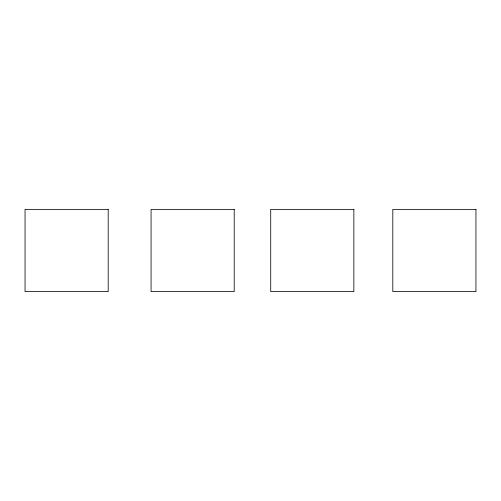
<?xml version="1.0" encoding="UTF-8"?>
<svg xmlns="http://www.w3.org/2000/svg" width="501" height="501" viewBox="0 0 501 501"><rect width="100%" height="100%" fill="white"/><g stroke="black" fill="none" stroke-linecap="round" stroke-linejoin="round"><path stroke-width="0.75" d="M108.191 209.38L25.05 209.38L25.05 291.62L108.191 291.62L108.191 209.38M234.211 209.38L151.07 209.38L151.07 291.62L234.211 291.62L234.211 209.38M353.856 209.38L270.715 209.38L270.715 291.62L353.856 291.62L353.856 209.38M475.95 209.38L392.809 209.38L392.809 291.62L475.95 291.62L475.95 209.38"/></g></svg>
